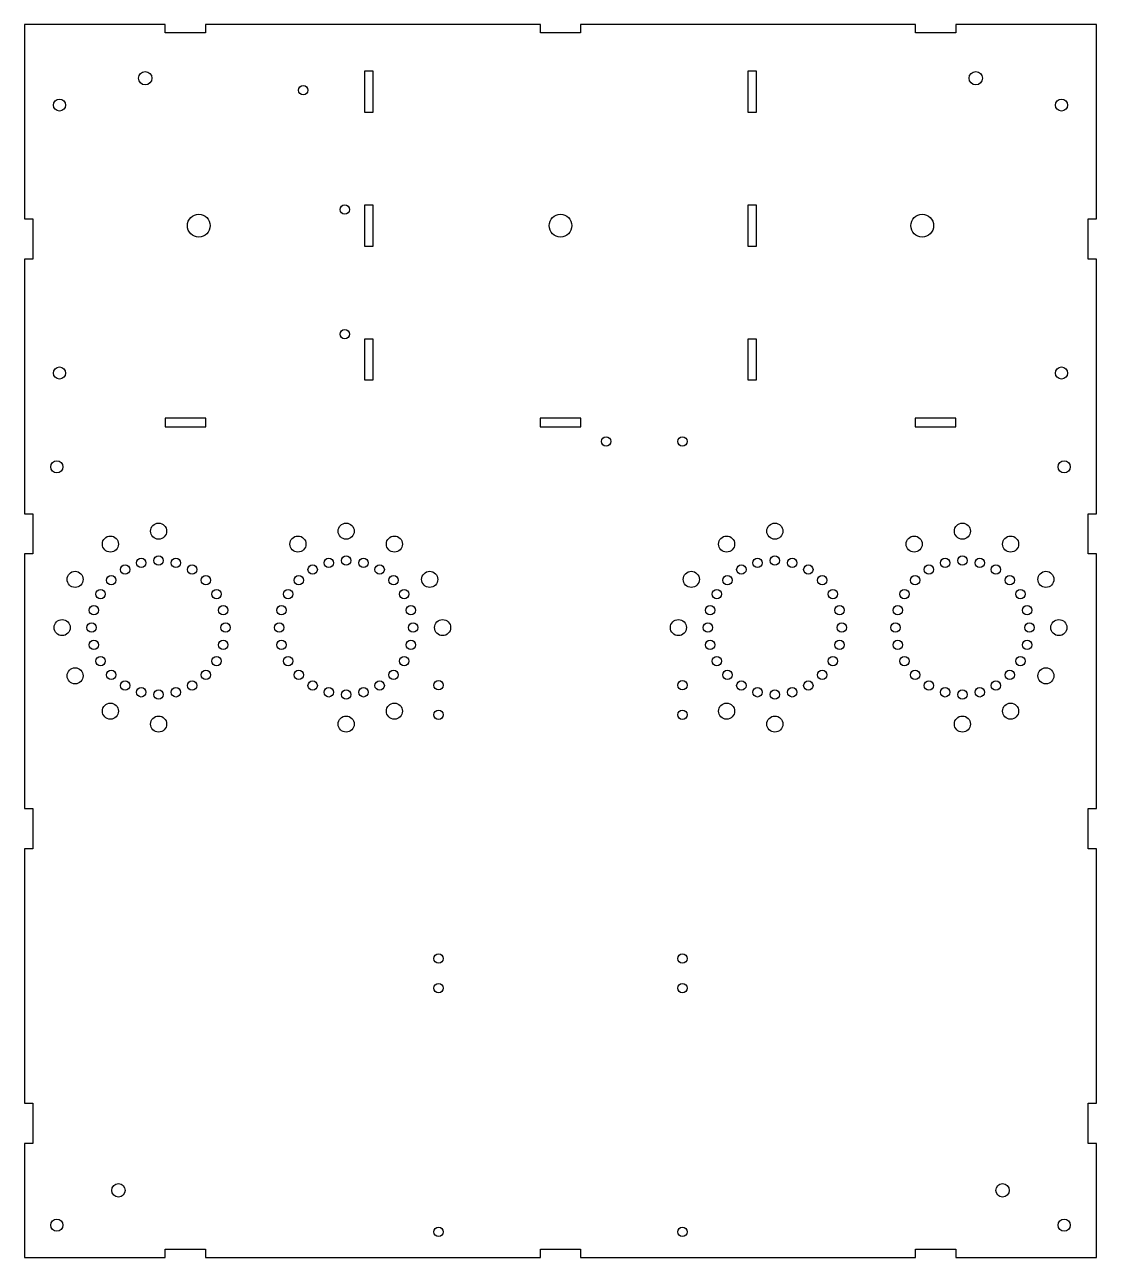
# Model space of a CAD drawing. Header units: metres. Extents: x 0 to 400, y 0 to 460.
import ezdxf

# ---------------------------------------------------------------- set-up
doc = ezdxf.new("R2010")
doc.units = ezdxf.units.M

msp = doc.modelspace()

# ---------------------------------------------------------------- linework, layer by layer
for points in [[(0, 0), (52.5, 0), (52.5, 3), (67.5, 3), (67.5, 0), (192.5, 0), (192.5, 3), (207.5, 3), (207.5, 0), (332.5, 0), (332.5, 3), (347.5, 3), (347.5, 0), (400, 0), (400, 42.5), (397, 42.5), (397, 57.5), (400, 57.5), (400, 152.5), (397, 152.5), (397, 167.5), (400, 167.5), (400, 262.5), (397, 262.5), (397, 277.5), (400, 277.5), (400, 372.5), (397, 372.5), (397, 387.5), (400, 387.5), (400, 460), (347.5, 460), (347.5, 457), (332.5, 457), (332.5, 460), (207.5, 460), (207.5, 457), (192.5, 457), (192.5, 460), (67.5, 460), (67.5, 457), (52.5, 457), (52.5, 460), (0, 460), (0, 387.5), (3, 387.5), (3, 372.5), (0, 372.5), (0, 277.5), (3, 277.5), (3, 262.5), (0, 262.5), (0, 167.5), (3, 167.5), (3, 152.5), (0, 152.5), (0, 57.5), (3, 57.5), (3, 42.5), (0, 42.5)], [(126.9, 427.4), (130.1, 427.4), (130.1, 442.6), (126.9, 442.6)], [(269.9, 427.4), (273.1, 427.4), (273.1, 442.6), (269.9, 442.6)], [(126.9, 377.4), (130.1, 377.4), (130.1, 392.6), (126.9, 392.6)], [(269.9, 377.4), (273.1, 377.4), (273.1, 392.6), (269.9, 392.6)], [(126.9, 327.4), (130.1, 327.4), (130.1, 342.6), (126.9, 342.6)], [(269.9, 327.4), (273.1, 327.4), (273.1, 342.6), (269.9, 342.6)], [(52.4, 309.9), (67.6, 309.9), (67.6, 313.1), (52.4, 313.1)], [(192.4, 309.9), (207.6, 309.9), (207.6, 313.1), (192.4, 313.1)], [(332.4, 309.9), (347.6, 309.9), (347.6, 313.1), (332.4, 313.1)]]:
    msp.add_lwpolyline(points, close=True)
for centre, radius in [((45, 440), 2.5), ((355, 440), 2.5), ((104, 435.5), 1.75), ((13, 430), 2.25), ((387, 430), 2.25), ((119.5, 391), 1.75), ((65, 385), 4.25), ((200, 385), 4.25), ((335, 385), 4.25), ((119.5, 344.5), 1.75), ((13, 330), 2.25), ((387, 330), 2.25), ((217, 304.5), 1.75), ((245.5, 304.5), 1.75), ((12, 295), 2.25), ((388, 295), 2.25), ((50, 271), 3), ((120, 271), 3), ((280, 271), 3), ((350, 271), 3), ((32, 266.1769), 3), ((102, 266.1769), 3), ((138, 266.1769), 3), ((262, 266.1769), 3), ((332, 266.1769), 3), ((368, 266.1769), 3), ((37.5, 256.6506), 1.75), ((43.5295, 259.1481), 1.75), ((50, 260), 1.75), ((56.4705, 259.1481), 1.75), ((62.5, 256.6506), 1.75), ((107.5, 256.6506), 1.75), ((113.5295, 259.1481), 1.75), ((120, 260), 1.75), ((126.4705, 259.1481), 1.75), ((132.5, 256.6506), 1.75), ((267.5, 256.6506), 1.75), ((273.5295, 259.1481), 1.75), ((280, 260), 1.75), ((286.4705, 259.1481), 1.75), ((292.5, 256.6506), 1.75), ((337.5, 256.6506), 1.75), ((343.5295, 259.1481), 1.75), ((350, 260), 1.75), ((356.4705, 259.1481), 1.75), ((362.5, 256.6506), 1.75), ((18.8231, 253), 3), ((32.3223, 252.6777), 1.75), ((67.6777, 252.6777), 1.75), ((102.3223, 252.6777), 1.75), ((137.6777, 252.6777), 1.75), ((151.1769, 253), 3), ((248.8231, 253), 3), ((262.3223, 252.6777), 1.75), ((297.6777, 252.6777), 1.75), ((332.3223, 252.6777), 1.75), ((367.6777, 252.6777), 1.75), ((381.1769, 253), 3), ((28.3494, 247.5), 1.75), ((71.6506, 247.5), 1.75), ((98.3494, 247.5), 1.75), ((141.6506, 247.5), 1.75), ((258.3494, 247.5), 1.75), ((301.6506, 247.5), 1.75), ((328.3494, 247.5), 1.75), ((371.6506, 247.5), 1.75), ((25.8519, 241.4705), 1.75), ((74.1481, 241.4705), 1.75), ((95.8519, 241.4705), 1.75), ((144.1481, 241.4705), 1.75), ((255.8519, 241.4705), 1.75), ((304.1481, 241.4705), 1.75), ((325.8519, 241.4705), 1.75), ((374.1481, 241.4705), 1.75), ((14, 235), 3), ((25, 235), 1.75), ((75, 235), 1.75), ((95, 235), 1.75), ((145, 235), 1.75), ((156, 235), 3), ((244, 235), 3), ((255, 235), 1.75), ((305, 235), 1.75), ((325, 235), 1.75), ((375, 235), 1.75), ((386, 235), 3), ((25.8519, 228.5295), 1.75), ((74.1481, 228.5295), 1.75), ((95.8519, 228.5295), 1.75), ((144.1481, 228.5295), 1.75), ((255.8519, 228.5295), 1.75), ((304.1481, 228.5295), 1.75), ((325.8519, 228.5295), 1.75), ((374.1481, 228.5295), 1.75), ((28.3494, 222.5), 1.75), ((71.6506, 222.5), 1.75), ((98.3494, 222.5), 1.75), ((141.6506, 222.5), 1.75), ((258.3494, 222.5), 1.75), ((301.6506, 222.5), 1.75), ((328.3494, 222.5), 1.75), ((371.6506, 222.5), 1.75), ((18.8231, 217), 3), ((32.3223, 217.3223), 1.75), ((67.6777, 217.3223), 1.75), ((102.3223, 217.3223), 1.75), ((137.6777, 217.3223), 1.75), ((262.3223, 217.3223), 1.75), ((297.6777, 217.3223), 1.75), ((332.3223, 217.3223), 1.75), ((367.6777, 217.3223), 1.75), ((381.1769, 217), 3), ((37.5, 213.3494), 1.75), ((43.5295, 210.8519), 1.75), ((50, 210), 1.75), ((56.4705, 210.8519), 1.75), ((62.5, 213.3494), 1.75), ((107.5, 213.3494), 1.75), ((113.5295, 210.8519), 1.75), ((120, 210), 1.75), ((126.4705, 210.8519), 1.75), ((132.5, 213.3494), 1.75), ((154.5, 213.5), 1.75), ((245.5, 213.5), 1.75), ((267.5, 213.3494), 1.75), ((273.5295, 210.8519), 1.75), ((280, 210), 1.75), ((286.4705, 210.8519), 1.75), ((292.5, 213.3494), 1.75), ((337.5, 213.3494), 1.75), ((343.5295, 210.8519), 1.75), ((350, 210), 1.75), ((356.4705, 210.8519), 1.75), ((362.5, 213.3494), 1.75), ((32, 203.8231), 3), ((138, 203.8231), 3), ((154.5, 202.5), 1.75), ((245.5, 202.5), 1.75), ((262, 203.8231), 3), ((368, 203.8231), 3), ((50, 199), 3), ((120, 199), 3), ((280, 199), 3), ((350, 199), 3), ((154.5, 111.5), 1.75), ((245.5, 111.5), 1.75), ((154.5, 100.5), 1.75), ((245.5, 100.5), 1.75), ((35, 25), 2.5), ((365, 25), 2.5), ((12, 12), 2.25), ((388, 12), 2.25), ((154.5, 9.5), 1.75), ((245.5, 9.5), 1.75)]:
    msp.add_circle(centre, radius)

doc.saveas('drawing.dxf')
